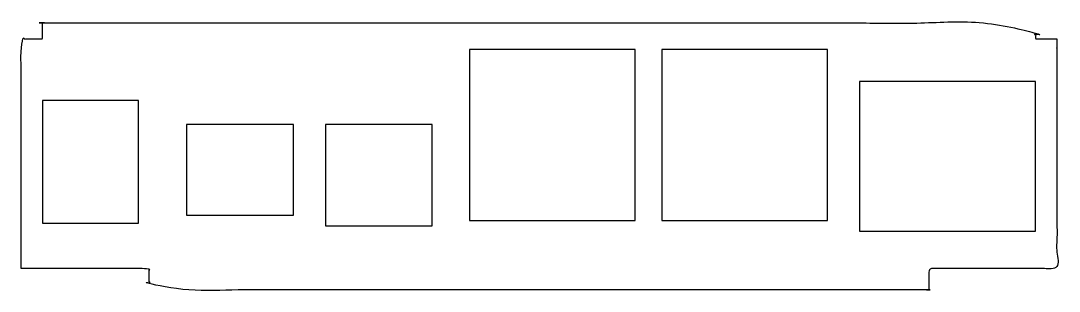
# Model space of a CAD drawing. Header units: millimetres. Extents: x 16 to 113.2, y 102.4 to 127.7.
import ezdxf

# ---------------------------------------------------------------- set-up
doc = ezdxf.new("R2010")
doc.units = ezdxf.units.MM
doc.header["$MEASUREMENT"] = 0
doc.layers.add('Laser Cut', color=150, linetype='Continuous', true_color=0x0080ff)

msp = doc.modelspace()

# ---------------------------------------------------------------- linework, layer by layer
at = {"layer": 'Laser Cut'}
for points in [[(58, 109), (73.5, 109), (73.5, 125), (58, 125)], [(76, 109), (91.5, 109), (91.5, 125), (76, 125)], [(94.5, 108), (111, 108), (111, 122), (94.5, 122)], [(18, 108.75), (27, 108.75), (27, 120.25), (18, 120.25)], [(31.5, 109.5), (41.5, 109.5), (41.5, 118), (31.5, 118)], [(44.5, 108.5), (54.5, 108.5), (54.5, 118), (44.5, 118)]]:
    msp.add_lwpolyline(points, close=True, dxfattribs=at)
msp.add_open_spline([(16, 104.5, 15.5), (22, 104.5, 15.5), (28, 104.5, 15.5), (28, 103.5, 15.5), (28, 102.5, 15.5), (64.5, 102.5, 15.5), (101, 102.5, 15.5), (101, 103.5, 15.5), (101, 104.5, 15.5), (107, 104.5, 15.5), (113, 104.5, 15.5), (113, 115.25, 15.5), (113, 126, 15.5), (112, 126, 15.5), (111, 126, 15.5), (111, 126.75, 15.5), (111, 127.5, 15.5), (64.5, 127.5, 15.5), (18, 127.5, 15.5), (18, 126.75, 15.5), (18, 126, 15.5), (17, 126, 15.5), (16, 126, 15.5), (16, 115.25, 15.5), (16, 104.5, 15.5)], degree=2, knots=[0, 0, 0, 12, 12, 15, 15, 88, 88, 91, 91, 103, 103, 124.5, 124.5, 126.5, 126.5, 128, 128, 221, 221, 222.5, 222.5, 224.5, 224.5, 246, 246, 246], dxfattribs=at)

doc.saveas('drawing.dxf')
